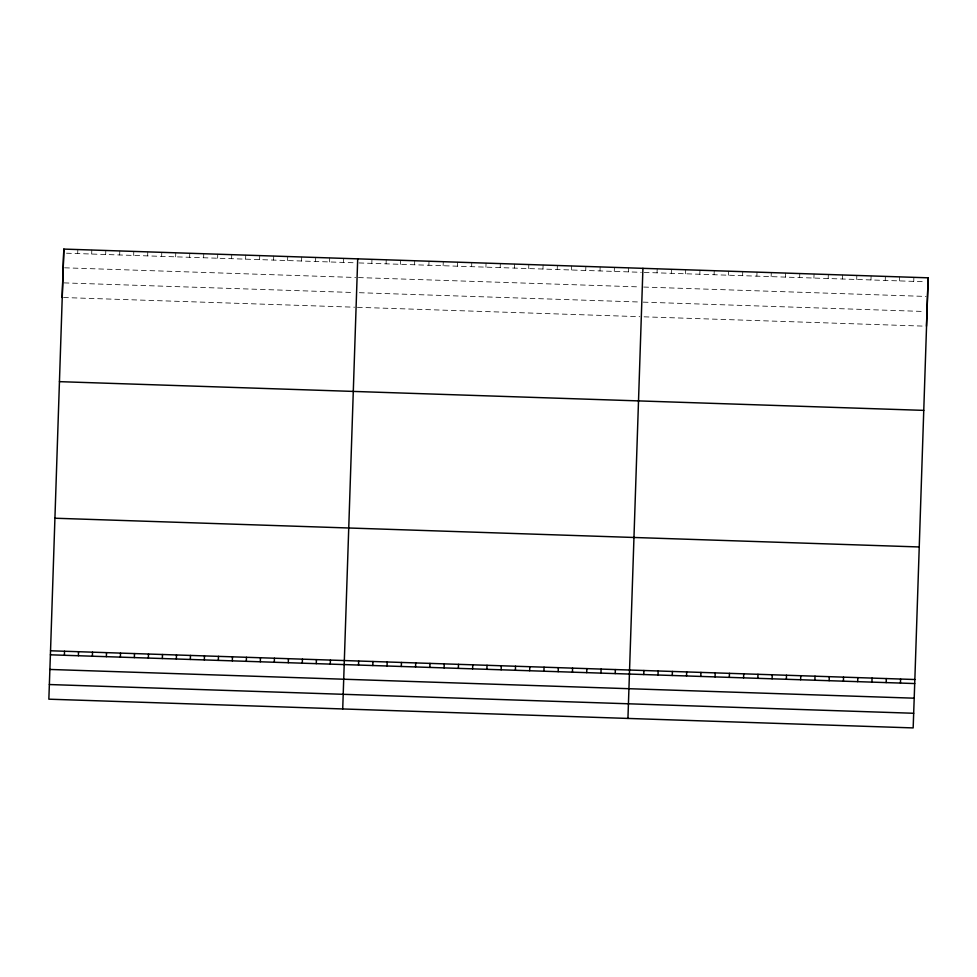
<?xml version="1.0" encoding="UTF-8"?>
<svg xmlns="http://www.w3.org/2000/svg" width="977" height="977" viewBox="0 0 977 977"><rect width="100%" height="100%" fill="white"/><g stroke="black" fill="none" stroke-linecap="round" stroke-linejoin="round"><path stroke-width="0.73" stroke-dasharray="4.88 3.66" d="M77.696 253.58L77.83 249.55M91.679 254.044L91.826 250.014M105.675 254.508L105.821 250.478M119.67 254.973L119.817 250.955M133.666 255.437L133.8 251.419M147.661 255.901L147.796 251.883M161.657 256.365L161.791 252.347M175.64 256.841L175.787 252.811M189.636 257.305L189.782 253.275M203.631 257.769L203.778 253.739M217.627 258.233L217.761 254.203M231.622 258.697L231.757 254.667M245.618 259.161L245.752 255.131M259.613 259.626L259.748 255.595M273.597 260.09L273.743 256.072M287.592 260.554L287.739 256.536M301.588 261.018L301.734 257M315.583 261.482L315.718 257.464M329.579 261.958L329.713 257.928M343.574 262.422L343.709 258.392M371.822 263.363L371.968 259.332M386.086 263.827L386.22 259.809M400.35 264.303L400.485 260.285M414.602 264.779L414.749 260.749M428.866 265.255L429.013 261.225M443.131 265.732L443.265 261.702M457.395 266.196L457.529 262.178M471.647 266.672L471.793 262.654M485.911 267.148L486.058 263.118M500.175 267.625L500.309 263.595M514.439 268.101L514.574 264.071M528.691 268.577L528.838 264.547M542.956 269.041L543.102 265.023M557.22 269.518L557.354 265.5M571.484 269.994L571.618 265.964M585.736 270.47L585.882 266.44M600 270.947L600.147 266.916M614.264 271.411L614.399 267.393M628.529 271.887L628.663 267.869M657.045 272.839L657.191 268.809M671.309 273.316L671.443 269.286M685.573 273.792L685.707 269.762M699.825 274.256L699.972 270.238M714.089 274.732L714.236 270.714M728.353 275.209L728.488 271.179M742.618 275.685L742.752 271.655M756.87 276.161L757.016 272.131M771.134 276.625L771.28 272.607M785.398 277.102L785.532 273.084M799.662 277.578L799.797 273.548M813.914 278.054L814.061 274.024M828.178 278.53L828.325 274.5M842.443 279.007L842.577 274.977M856.707 279.471L856.841 275.453M870.959 279.947L871.105 275.929M885.223 280.423L885.37 276.393M899.487 280.9L899.622 276.87M913.751 281.376L913.886 277.346M66.497 253.202L354.761 262.789M358.986 262.935L641.364 272.314M644.209 272.412L925.158 281.755M64.58 267.808L355.652 277.48M358.474 277.578L639.422 286.908M643.696 287.055L926.074 296.446M64.055 282.89L353.723 292.514M359.377 292.709L640.326 302.04M643.171 302.137L924.12 311.48M63.542 297.533L354.614 307.205M357.435 307.303L639.813 316.682M644.087 316.829L925.036 326.171"/><path stroke-width="1.47" d="M50.535 650.78L63.835 249.086L928.15 277.822L914.851 679.516L913.165 727.914L48.85 699.178L50.535 650.78L914.851 679.516M357.704 258.856L342.719 708.948M642.927 268.333L627.942 718.425M62.149 297.484L63.835 249.086M64.397 655.274L64.531 651.244M78.392 655.738L78.526 651.72M92.375 656.202L92.522 652.184M106.371 656.666L106.517 652.648M120.366 657.13L120.513 653.112M134.362 657.606L134.496 653.576M148.357 658.071L148.492 654.04M162.353 658.535L162.487 654.505M176.336 658.999L176.483 654.969M190.332 659.463L190.478 655.433M204.327 659.927L204.474 655.897M218.323 660.391L218.469 656.361M232.318 660.855L232.453 656.837M246.314 661.319L246.448 657.301M260.309 661.783L260.444 657.765M274.293 662.247L274.439 658.229M288.288 662.724L288.435 658.693M302.284 663.188L302.43 659.157M316.279 663.652L316.414 659.622M330.275 664.116L330.409 660.086M358.522 665.056L358.669 661.026M372.787 665.532L372.933 661.502M387.051 665.996L387.185 661.979M401.315 666.473L401.449 662.455M415.567 666.949L415.713 662.919M429.831 667.425L429.978 663.395M444.095 667.902L444.23 663.871M458.36 668.366L458.494 664.348M472.612 668.842L472.758 664.824M486.876 669.318L487.022 665.288M501.14 669.795L501.274 665.764M515.404 670.271L515.538 666.241M529.656 670.747L529.803 666.717M543.92 671.211L544.067 667.193M558.185 671.688L558.319 667.67M572.449 672.164L572.583 668.134M586.701 672.64L586.847 668.61M600.965 673.116L601.111 669.086M615.229 673.58L615.363 669.563M643.745 674.533L643.892 670.503M658.009 675.009L658.156 670.979M672.274 675.486L672.408 671.455M686.538 675.962L686.672 671.932M700.79 676.426L700.936 672.408M715.054 676.902L715.201 672.884M729.318 677.379L729.453 673.348M743.582 677.855L743.717 673.825M757.834 678.331L757.981 674.301M772.099 678.795L772.245 674.777M786.363 679.271L786.497 675.254M800.627 679.748L800.761 675.718M814.879 680.224L815.026 676.194M829.143 680.7L829.29 676.67M843.407 681.177L843.542 677.146M857.672 681.641L857.806 677.623M871.924 682.117L872.07 678.099M886.188 682.593L886.334 678.563M900.452 683.07L900.586 679.039M926.465 326.22L928.15 277.822M59.45 381.653L923.766 410.377M54.932 518.225L919.247 546.961M50.401 654.81L914.716 683.546M49.888 669.453L914.203 698.189M49.363 684.535L913.678 713.271"/></g></svg>
